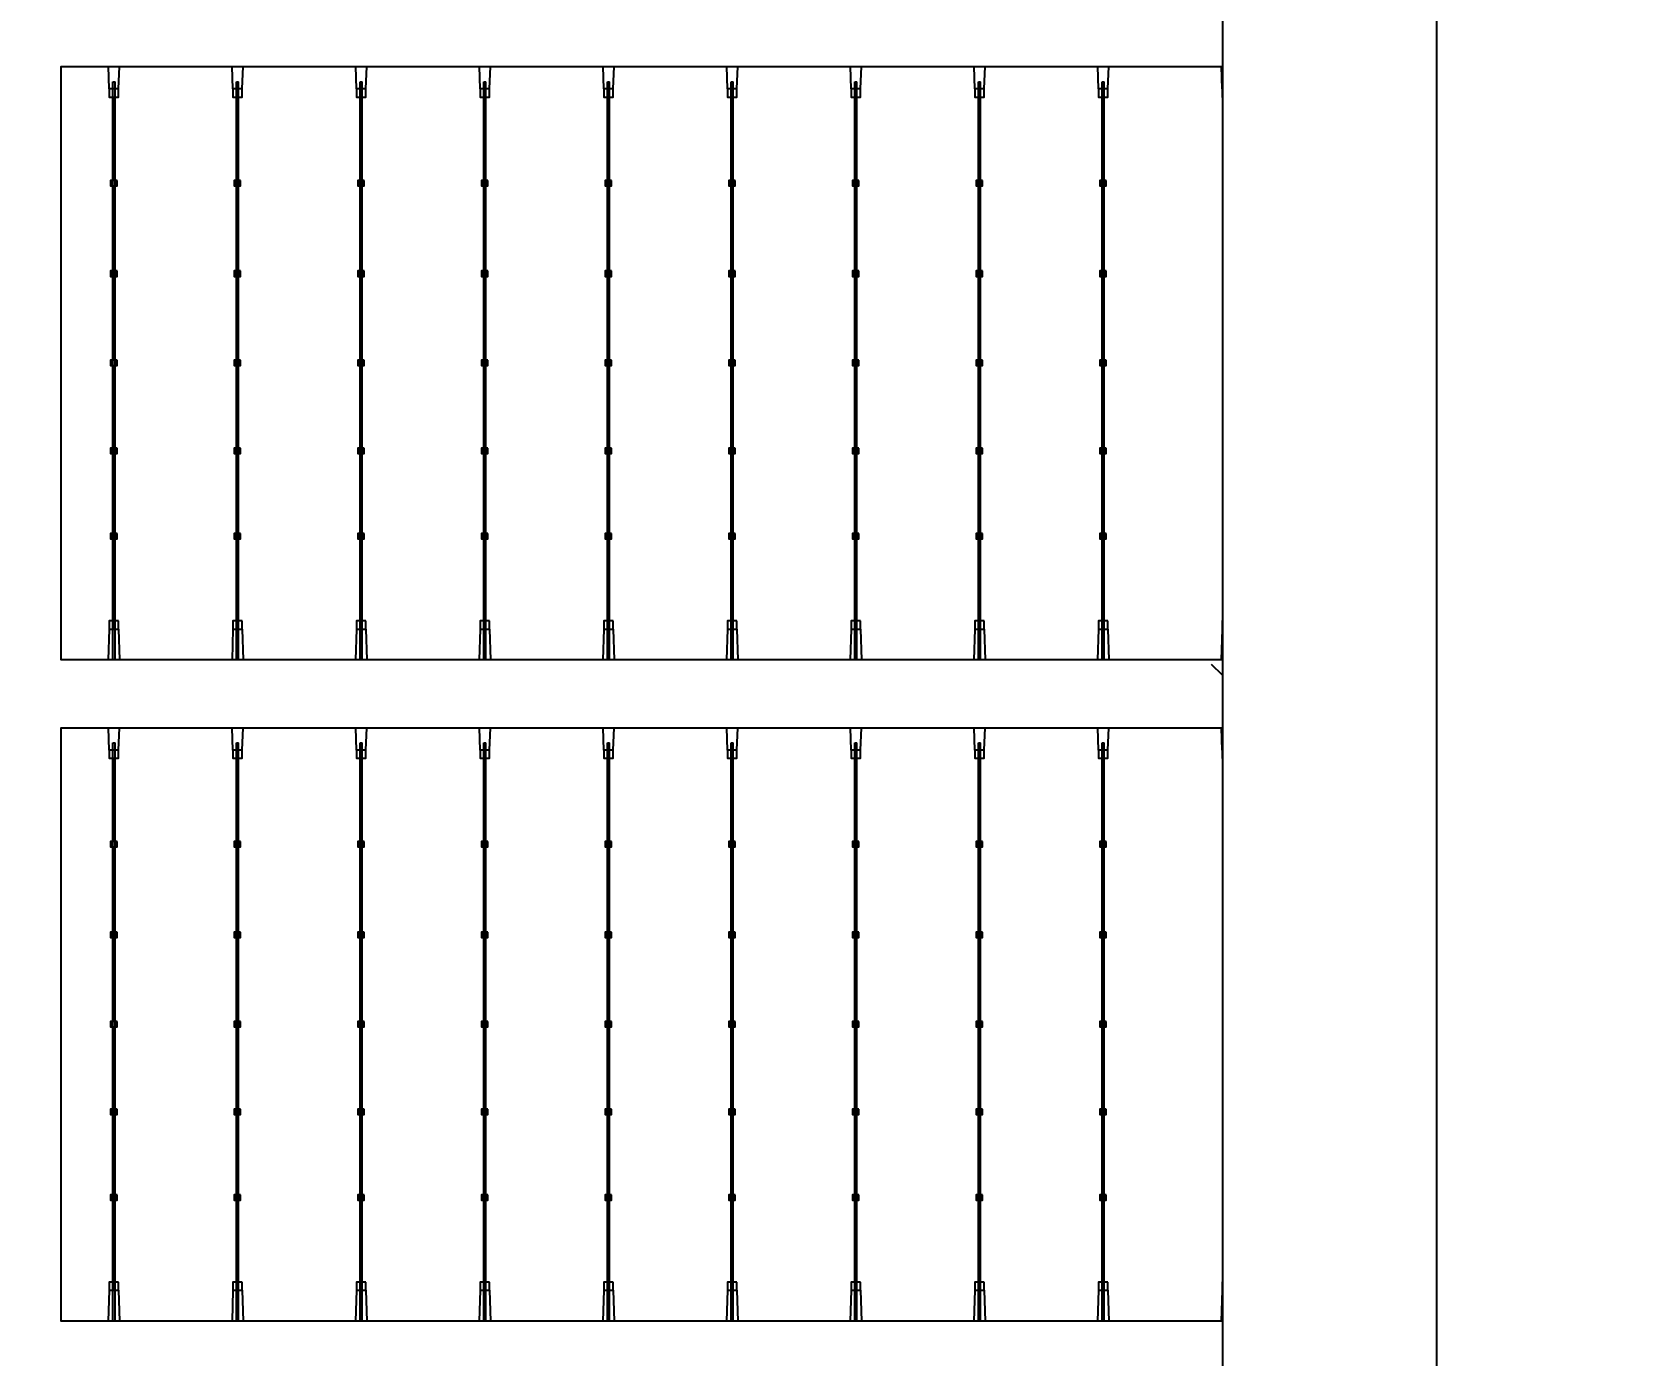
# Model space of a CAD drawing. Header units: millimetres. Extents: x 10297564 to 11610295, y -9287743 to -8409454.
# Drawn here: x 10436488 to 10439594, y -9087753 to -9085170 of the extents above; entities that cross this region are included whole.
import ezdxf

# ---------------------------------------------------------------- set-up
doc = ezdxf.new("R2010")
doc.units = ezdxf.units.MM
doc.header["$LTSCALE"] = 100
doc.layers.add('E1', color=1, linetype='Continuous')
doc.layers.add('Outline', color=5, linetype='Continuous', lineweight=25)
doc.styles.add('HL-S1', font='DotumChe.ttf')
doc.styles.add('MG', font='malgun.ttf')
doc.dimstyles.new('HL-100', dxfattribs={"dimscale": 100, "dimtxt": 3, "dimasz": 4, "dimexe": 2, "dimexo": 2, "dimgap": 1, "dimtad": 1, "dimdec": 0, "dimzin": 0, "dimlunit": 6, "dimtxsty": 'HL-S1', "dimblk": 'DOTSMALL', "dimcen": 4, "dimdle": 2, "dimclrd": 256, "dimclre": 256, "dimclrt": 4, "dimazin": 0, "dimtfac": 1, "dimtdec": 0, "dimtix": 1, "dimtmove": 2, "dimatfit": 3, "dimldrblk": 'DOTSMALL', "dimfxl": 1.5, "dimtolj": 1, "dimtzin": 0, "dimlwd": -1, "dimlwe": -1, "dimarcsym": 0})

# ---------------------------------------------------------------- blocks, each defined once
blk = doc.blocks.new('*D75')
at = {"layer": 'defpoints', "color": 0, "transparency": 16777216}
for p in [(10439230.2, -9073249.8), (10439230.2, -9073249.8), (10423426.7, -9107604.7)]:
    blk.add_point(p, dxfattribs=at)
at = {"layer": 'E1', "color": 1, "transparency": 16777216}
for p, q in [((10439593.6, -9073417), (10439593.6, -9073417)), ((10423593.8, -9107241.3), (10439063, -9073613.2)), ((10423790.1, -9107771.8), (10423790.1, -9107771.8))]:
    blk.add_line(p, q, dxfattribs=at)
for points in [[(10439002.4, -9073585.4), (10439123.6, -9073641.1), (10439230.2, -9073249.8)], [(10423533.3, -9107213.4), (10423654.4, -9107269.1), (10423426.7, -9107604.7)]]:
    blk.add_solid(points, dxfattribs=at)
at = {"layer": 'E1', "color": 7, "transparency": 16777216, "insert": (10430911.1, -9090235.3), "char_height": 500, "attachment_point": 5, "rotation": 65.2972, "style": 'MG'}
blk.add_mtext('\\A1;2711.1', dxfattribs=at)
blk = doc.blocks.new('_DotSmall')
at = {"color": 0, "linetype": 'ByBlock', "const_width": 0.5}
blk.add_lwpolyline([(-0.0625, 0, 1), (0.0625, 0, 1)], format="xyb", close=True, dxfattribs=at)

msp = doc.modelspace()

# ---------------------------------------------------------------- hatches: boundary and pattern name
at = {"true_color": 0x939598}
h = msp.add_hatch(color=252, dxfattribs=at)
h.dxf.hatch_style = 1
h.paths.add_polyline_path([(10436646.4, -9086396.1), (10436650.4, -9086396.1), (10436650.4, -9085267.8), (10436646.4, -9085267.8)])
h = msp.add_hatch(color=252, dxfattribs=at)
h.dxf.hatch_style = 1
h.paths.add_polyline_path([(10436887.7, -9086396.1), (10436891.7, -9086396.1), (10436891.7, -9085267.8), (10436887.7, -9085267.8)])
h = msp.add_hatch(color=252, dxfattribs=at)
h.dxf.hatch_style = 1
h.paths.add_polyline_path([(10437129, -9086396.1), (10437133, -9086396.1), (10437133, -9085267.8), (10437129, -9085267.8)])
h = msp.add_hatch(color=252, dxfattribs=at)
h.dxf.hatch_style = 1
h.paths.add_polyline_path([(10437370.3, -9086396.1), (10437374.3, -9086396.1), (10437374.3, -9085267.8), (10437370.3, -9085267.8)])
h = msp.add_hatch(color=252, dxfattribs=at)
h.dxf.hatch_style = 1
h.paths.add_polyline_path([(10437611.6, -9086396.1), (10437615.6, -9086396.1), (10437615.6, -9085267.8), (10437611.6, -9085267.8)])
h = msp.add_hatch(color=252, dxfattribs=at)
h.dxf.hatch_style = 1
h.paths.add_polyline_path([(10437852.9, -9086396.1), (10437856.9, -9086396.1), (10437856.9, -9085267.8), (10437852.9, -9085267.8)])
h = msp.add_hatch(color=252, dxfattribs=at)
h.dxf.hatch_style = 1
h.paths.add_polyline_path([(10438094.2, -9086396.1), (10438098.2, -9086396.1), (10438098.2, -9085267.8), (10438094.2, -9085267.8)])
h = msp.add_hatch(color=252, dxfattribs=at)
h.dxf.hatch_style = 1
h.paths.add_polyline_path([(10438335.5, -9086396.1), (10438339.5, -9086396.1), (10438339.5, -9085267.8), (10438335.5, -9085267.8)])
h = msp.add_hatch(color=252, dxfattribs=at)
h.dxf.hatch_style = 1
h.paths.add_polyline_path([(10438576.8, -9086396.1), (10438580.9, -9086396.1), (10438580.9, -9085267.8), (10438576.8, -9085267.8)])
h = msp.add_hatch(color=252, dxfattribs=at)
h.dxf.hatch_style = 1
h.paths.add_polyline_path([(10436646.4, -9087686.4), (10436650.4, -9087686.4), (10436650.4, -9086558), (10436646.4, -9086558)])
h = msp.add_hatch(color=252, dxfattribs=at)
h.dxf.hatch_style = 1
h.paths.add_polyline_path([(10436887.7, -9087686.4), (10436891.7, -9087686.4), (10436891.7, -9086558), (10436887.7, -9086558)])
h = msp.add_hatch(color=252, dxfattribs=at)
h.dxf.hatch_style = 1
h.paths.add_polyline_path([(10437129, -9087686.4), (10437133, -9087686.4), (10437133, -9086558), (10437129, -9086558)])
h = msp.add_hatch(color=252, dxfattribs=at)
h.dxf.hatch_style = 1
h.paths.add_polyline_path([(10437370.3, -9087686.4), (10437374.3, -9087686.4), (10437374.3, -9086558), (10437370.3, -9086558)])
h = msp.add_hatch(color=252, dxfattribs=at)
h.dxf.hatch_style = 1
h.paths.add_polyline_path([(10437611.6, -9087686.4), (10437615.6, -9087686.4), (10437615.6, -9086558), (10437611.6, -9086558)])
h = msp.add_hatch(color=252, dxfattribs=at)
h.dxf.hatch_style = 1
h.paths.add_polyline_path([(10437852.9, -9087686.4), (10437856.9, -9087686.4), (10437856.9, -9086558), (10437852.9, -9086558)])
h = msp.add_hatch(color=252, dxfattribs=at)
h.dxf.hatch_style = 1
h.paths.add_polyline_path([(10438094.2, -9087686.4), (10438098.2, -9087686.4), (10438098.2, -9086558), (10438094.2, -9086558)])
h = msp.add_hatch(color=252, dxfattribs=at)
h.dxf.hatch_style = 1
h.paths.add_polyline_path([(10438335.5, -9087686.4), (10438339.5, -9087686.4), (10438339.5, -9086558), (10438335.5, -9086558)])
h = msp.add_hatch(color=252, dxfattribs=at)
h.dxf.hatch_style = 1
h.paths.add_polyline_path([(10438576.8, -9087686.4), (10438580.9, -9087686.4), (10438580.9, -9086558), (10438576.8, -9086558)])

# ---------------------------------------------------------------- linework, layer by layer
for p, q in [((10439230.2, -9107604.7), (10439230.2, -9073235.9)), ((10438811.7, -9074108.7), (10438811.7, -9106731.9)), ((10436639.3, -9085281.7), (10436637.6, -9085238.4)), ((10436657.4, -9085281.7), (10436659.1, -9085238.4)), ((10436880.6, -9085281.7), (10436878.9, -9085238.4)), ((10436898.8, -9085281.7), (10436900.4, -9085238.4)), ((10437121.9, -9085281.7), (10437120.2, -9085238.4)), ((10437140.1, -9085281.7), (10437141.7, -9085238.4)), ((10437363.2, -9085281.7), (10437361.5, -9085238.4)), ((10437381.4, -9085281.7), (10437383.1, -9085238.4)), ((10437604.5, -9085281.7), (10437602.8, -9085238.4)), ((10437622.7, -9085281.7), (10437624.4, -9085238.4)), ((10437845.8, -9085281.7), (10437844.2, -9085238.4)), ((10437864, -9085281.7), (10437865.7, -9085238.4)), ((10438087.2, -9085281.7), (10438085.5, -9085238.4)), ((10438105.3, -9085281.7), (10438107, -9085238.4)), ((10438328.5, -9085281.7), (10438326.8, -9085238.4)), ((10438346.6, -9085281.7), (10438348.3, -9085238.4)), ((10438569.8, -9085281.7), (10438568.1, -9085238.4)), ((10438587.9, -9085281.7), (10438589.6, -9085238.4)), ((10438811.1, -9085281.7), (10438809.4, -9085238.4)), ((10436646.4, -9086396.1), (10436646.4, -9085267.8)), ((10436646.4, -9085267.8), (10436650.4, -9085267.8)), ((10436650.4, -9086396.1), (10436650.4, -9085267.8)), ((10436887.7, -9086396.1), (10436887.7, -9085267.8)), ((10436887.7, -9085267.8), (10436891.7, -9085267.8)), ((10436891.7, -9086396.1), (10436891.7, -9085267.8)), ((10437129, -9086396.1), (10437129, -9085267.8)), ((10437129, -9085267.8), (10437133, -9085267.8)), ((10437133, -9086396.1), (10437133, -9085267.8)), ((10437370.3, -9086396.1), (10437370.3, -9085267.8)), ((10437370.3, -9085267.8), (10437374.3, -9085267.8)), ((10437374.3, -9086396.1), (10437374.3, -9085267.8)), ((10437611.6, -9086396.1), (10437611.6, -9085267.8)), ((10437611.6, -9085267.8), (10437615.6, -9085267.8)), ((10437615.6, -9086396.1), (10437615.6, -9085267.8)), ((10437852.9, -9086396.1), (10437852.9, -9085267.8)), ((10437852.9, -9085267.8), (10437856.9, -9085267.8)), ((10437856.9, -9086396.1), (10437856.9, -9085267.8)), ((10438094.2, -9086396.1), (10438094.2, -9085267.8)), ((10438094.2, -9085267.8), (10438098.2, -9085267.8)), ((10438098.2, -9086396.1), (10438098.2, -9085267.8)), ((10438335.5, -9086396.1), (10438335.5, -9085267.8)), ((10438335.5, -9085267.8), (10438339.5, -9085267.8)), ((10438339.5, -9086396.1), (10438339.5, -9085267.8)), ((10438576.8, -9086396.1), (10438576.8, -9085267.8)), ((10438576.8, -9085267.8), (10438580.9, -9085267.8)), ((10438580.9, -9086396.1), (10438580.9, -9085267.8)), ((10436648, -9085460.2), (10436648, -9085297.7)), ((10436648.8, -9085460.2), (10436648.8, -9085297.7)), ((10436889.3, -9085460.2), (10436889.3, -9085297.7)), ((10436890.1, -9085460.2), (10436890.1, -9085297.7)), ((10437130.6, -9085460.2), (10437130.6, -9085297.7)), ((10437131.4, -9085460.2), (10437131.4, -9085297.7)), ((10437371.9, -9085460.2), (10437371.9, -9085297.7)), ((10437372.7, -9085460.2), (10437372.7, -9085297.7)), ((10437613.2, -9085460.2), (10437613.2, -9085297.7)), ((10437614, -9085460.2), (10437614, -9085297.7)), ((10437854.5, -9085460.2), (10437854.5, -9085297.7)), ((10437855.3, -9085460.2), (10437855.3, -9085297.7)), ((10438095.8, -9085460.2), (10438095.8, -9085297.7)), ((10438096.6, -9085460.2), (10438096.6, -9085297.7)), ((10438337.1, -9085460.2), (10438337.1, -9085297.7)), ((10438337.9, -9085460.2), (10438337.9, -9085297.7)), ((10438578.4, -9085460.2), (10438578.4, -9085297.7)), ((10438579.3, -9085460.2), (10438579.3, -9085297.7)), ((10436648, -9085811.2), (10436648, -9085470.7)), ((10436648.8, -9085811.2), (10436648.8, -9085470.7)), ((10436889.3, -9085811.2), (10436889.3, -9085470.7)), ((10436890.1, -9085811.2), (10436890.1, -9085470.7)), ((10437130.6, -9085811.2), (10437130.6, -9085470.7)), ((10437131.4, -9085811.2), (10437131.4, -9085470.7)), ((10437371.9, -9085811.2), (10437371.9, -9085470.7)), ((10437372.7, -9085811.2), (10437372.7, -9085470.7)), ((10437613.2, -9085811.2), (10437613.2, -9085470.7)), ((10437614, -9085811.2), (10437614, -9085470.7)), ((10437854.5, -9085811.2), (10437854.5, -9085470.7)), ((10437855.3, -9085811.2), (10437855.3, -9085470.7)), ((10438095.8, -9085811.2), (10438095.8, -9085470.7)), ((10438096.6, -9085811.2), (10438096.6, -9085470.7)), ((10438337.1, -9085811.2), (10438337.1, -9085470.7)), ((10438337.9, -9085811.2), (10438337.9, -9085470.7)), ((10438578.4, -9085811.2), (10438578.4, -9085470.7)), ((10438579.3, -9085811.2), (10438579.3, -9085470.7)), ((10436648, -9086335.2), (10436648, -9085821.6)), ((10436648.8, -9086335.2), (10436648.8, -9085821.6)), ((10436889.3, -9086335.2), (10436889.3, -9085821.6)), ((10436890.1, -9086335.2), (10436890.1, -9085821.6)), ((10437130.6, -9086335.2), (10437130.6, -9085821.6)), ((10437131.4, -9086335.2), (10437131.4, -9085821.6)), ((10437371.9, -9086335.2), (10437371.9, -9085821.6)), ((10437372.7, -9086335.2), (10437372.7, -9085821.6)), ((10437613.2, -9086335.2), (10437613.2, -9085821.6)), ((10437614, -9086335.2), (10437614, -9085821.6)), ((10437854.5, -9086335.2), (10437854.5, -9085821.6)), ((10437855.3, -9086335.2), (10437855.3, -9085821.6)), ((10438095.8, -9086335.2), (10438095.8, -9085821.6)), ((10438096.6, -9086335.2), (10438096.6, -9085821.6)), ((10438337.1, -9086335.2), (10438337.1, -9085821.6)), ((10438337.9, -9086335.2), (10438337.9, -9085821.6)), ((10438578.4, -9085982.5), (10438578.4, -9085821.6)), ((10438579.3, -9085982.5), (10438579.3, -9085821.6)), ((10438578.4, -9086335.2), (10438578.4, -9085992.9)), ((10438579.3, -9086335.2), (10438579.3, -9085992.9)), ((10436639.3, -9086335.9), (10436637.3, -9086396.1)), ((10436657.4, -9086335.9), (10436659.4, -9086396.1)), ((10436880.6, -9086335.9), (10436878.7, -9086396.1)), ((10436898.8, -9086335.9), (10436900.7, -9086396.1)), ((10437121.9, -9086335.9), (10437120, -9086396.1)), ((10437140.1, -9086335.9), (10437142, -9086396.1)), ((10437363.2, -9086335.9), (10437361.3, -9086396.1)), ((10437381.4, -9086335.9), (10437383.3, -9086396.1)), ((10437604.5, -9086335.9), (10437602.6, -9086396.1)), ((10437622.7, -9086335.9), (10437624.6, -9086396.1)), ((10437845.8, -9086335.9), (10437843.9, -9086396.1)), ((10437864, -9086335.9), (10437865.9, -9086396.1)), ((10438087.2, -9086335.9), (10438085.2, -9086396.1)), ((10438105.3, -9086335.9), (10438107.2, -9086396.1)), ((10438328.5, -9086335.9), (10438326.5, -9086396.1)), ((10438346.6, -9086335.9), (10438348.6, -9086396.1)), ((10438569.8, -9086335.9), (10438567.8, -9086396.1)), ((10438587.9, -9086335.9), (10438589.9, -9086396.1)), ((10438811.1, -9086335.9), (10438809.1, -9086396.1)), ((10436639.3, -9086571.9), (10436637.6, -9086528.7)), ((10436657.4, -9086571.9), (10436659.1, -9086528.7)), ((10436880.6, -9086571.9), (10436878.9, -9086528.7)), ((10436898.8, -9086571.9), (10436900.4, -9086528.7)), ((10437121.9, -9086571.9), (10437120.2, -9086528.7)), ((10437140.1, -9086571.9), (10437141.7, -9086528.7)), ((10437363.2, -9086571.9), (10437361.5, -9086528.7)), ((10437381.4, -9086571.9), (10437383.1, -9086528.7)), ((10437604.5, -9086571.9), (10437602.8, -9086528.7)), ((10437622.7, -9086571.9), (10437624.4, -9086528.7)), ((10437845.8, -9086571.9), (10437844.2, -9086528.7)), ((10437864, -9086571.9), (10437865.7, -9086528.7)), ((10438087.2, -9086571.9), (10438085.5, -9086528.7)), ((10438105.3, -9086571.9), (10438107, -9086528.7)), ((10438328.5, -9086571.9), (10438326.8, -9086528.7)), ((10438346.6, -9086571.9), (10438348.3, -9086528.7)), ((10438569.8, -9086571.9), (10438568.1, -9086528.7)), ((10438587.9, -9086571.9), (10438589.6, -9086528.7)), ((10438811.1, -9086571.9), (10438809.4, -9086528.7)), ((10436646.4, -9087686.4), (10436646.4, -9086558)), ((10436646.4, -9086558), (10436650.4, -9086558)), ((10436650.4, -9087686.4), (10436650.4, -9086558)), ((10436887.7, -9087686.4), (10436887.7, -9086558)), ((10436887.7, -9086558), (10436891.7, -9086558)), ((10436891.7, -9087686.4), (10436891.7, -9086558)), ((10437129, -9087686.4), (10437129, -9086558)), ((10437129, -9086558), (10437133, -9086558)), ((10437133, -9087686.4), (10437133, -9086558)), ((10437370.3, -9087686.4), (10437370.3, -9086558)), ((10437370.3, -9086558), (10437374.3, -9086558)), ((10437374.3, -9087686.4), (10437374.3, -9086558)), ((10437611.6, -9087686.4), (10437611.6, -9086558)), ((10437611.6, -9086558), (10437615.6, -9086558)), ((10437615.6, -9087686.4), (10437615.6, -9086558)), ((10437852.9, -9087686.4), (10437852.9, -9086558)), ((10437852.9, -9086558), (10437856.9, -9086558)), ((10437856.9, -9087686.4), (10437856.9, -9086558)), ((10438094.2, -9087686.4), (10438094.2, -9086558)), ((10438094.2, -9086558), (10438098.2, -9086558)), ((10438098.2, -9087686.4), (10438098.2, -9086558)), ((10438335.5, -9087686.4), (10438335.5, -9086558)), ((10438335.5, -9086558), (10438339.5, -9086558)), ((10438339.5, -9087686.4), (10438339.5, -9086558)), ((10438576.8, -9087686.4), (10438576.8, -9086558)), ((10438576.8, -9086558), (10438580.9, -9086558)), ((10438580.9, -9087686.4), (10438580.9, -9086558)), ((10436648, -9086750.5), (10436648, -9086588)), ((10436648.8, -9086750.5), (10436648.8, -9086588)), ((10436889.3, -9086750.5), (10436889.3, -9086588)), ((10436890.1, -9086750.5), (10436890.1, -9086588)), ((10437130.6, -9086750.5), (10437130.6, -9086588)), ((10437131.4, -9086750.5), (10437131.4, -9086588)), ((10437371.9, -9086750.5), (10437371.9, -9086588)), ((10437372.7, -9086750.5), (10437372.7, -9086588)), ((10437613.2, -9086750.5), (10437613.2, -9086588)), ((10437614, -9086750.5), (10437614, -9086588)), ((10437854.5, -9086750.5), (10437854.5, -9086588)), ((10437855.3, -9086750.5), (10437855.3, -9086588)), ((10438095.8, -9086750.5), (10438095.8, -9086588)), ((10438096.6, -9086750.5), (10438096.6, -9086588)), ((10438337.1, -9086750.5), (10438337.1, -9086588)), ((10438337.9, -9086750.5), (10438337.9, -9086588)), ((10438578.4, -9086750.5), (10438578.4, -9086588)), ((10438579.3, -9086750.5), (10438579.3, -9086588)), ((10436648, -9087101.4), (10436648, -9086760.9)), ((10436648.8, -9087101.4), (10436648.8, -9086760.9)), ((10436889.3, -9087101.4), (10436889.3, -9086760.9)), ((10436890.1, -9087101.4), (10436890.1, -9086760.9)), ((10437130.6, -9087101.4), (10437130.6, -9086760.9)), ((10437131.4, -9087101.4), (10437131.4, -9086760.9)), ((10437371.9, -9087101.4), (10437371.9, -9086760.9)), ((10437372.7, -9087101.4), (10437372.7, -9086760.9)), ((10437613.2, -9087101.4), (10437613.2, -9086760.9)), ((10437614, -9087101.4), (10437614, -9086760.9)), ((10437854.5, -9087101.4), (10437854.5, -9086760.9)), ((10437855.3, -9087101.4), (10437855.3, -9086760.9)), ((10438095.8, -9087101.4), (10438095.8, -9086760.9)), ((10438096.6, -9087101.4), (10438096.6, -9086760.9)), ((10438337.1, -9087101.4), (10438337.1, -9086760.9)), ((10438337.9, -9087101.4), (10438337.9, -9086760.9)), ((10438578.4, -9087101.4), (10438578.4, -9086760.9)), ((10438579.3, -9087101.4), (10438579.3, -9086760.9)), ((10436648, -9087625.4), (10436648, -9087111.9)), ((10436648.8, -9087625.4), (10436648.8, -9087111.9)), ((10436889.3, -9087625.4), (10436889.3, -9087111.9)), ((10436890.1, -9087625.4), (10436890.1, -9087111.9)), ((10437130.6, -9087625.4), (10437130.6, -9087111.9)), ((10437131.4, -9087625.4), (10437131.4, -9087111.9)), ((10437371.9, -9087625.4), (10437371.9, -9087111.9)), ((10437372.7, -9087625.4), (10437372.7, -9087111.9)), ((10437613.2, -9087625.4), (10437613.2, -9087111.9)), ((10437614, -9087625.4), (10437614, -9087111.9)), ((10437854.5, -9087625.4), (10437854.5, -9087111.9)), ((10437855.3, -9087625.4), (10437855.3, -9087111.9)), ((10438095.8, -9087625.4), (10438095.8, -9087111.9)), ((10438096.6, -9087625.4), (10438096.6, -9087111.9)), ((10438337.1, -9087625.4), (10438337.1, -9087111.9)), ((10438337.9, -9087625.4), (10438337.9, -9087111.9)), ((10438578.4, -9087272.7), (10438578.4, -9087111.9)), ((10438579.3, -9087272.7), (10438579.3, -9087111.9)), ((10438578.4, -9087625.4), (10438578.4, -9087283.2)), ((10438579.3, -9087625.4), (10438579.3, -9087283.2)), ((10436639.3, -9087626.1), (10436637.3, -9087686.4)), ((10436657.4, -9087626.1), (10436659.4, -9087686.4)), ((10436880.6, -9087626.1), (10436878.7, -9087686.4)), ((10436898.8, -9087626.1), (10436900.7, -9087686.4)), ((10437121.9, -9087626.1), (10437120, -9087686.4)), ((10437140.1, -9087626.1), (10437142, -9087686.4)), ((10437363.2, -9087626.1), (10437361.3, -9087686.4)), ((10437381.4, -9087626.1), (10437383.3, -9087686.4)), ((10437604.5, -9087626.1), (10437602.6, -9087686.4)), ((10437622.7, -9087626.1), (10437624.6, -9087686.4)), ((10437845.8, -9087626.1), (10437843.9, -9087686.4)), ((10437864, -9087626.1), (10437865.9, -9087686.4)), ((10438087.2, -9087626.1), (10438085.2, -9087686.4)), ((10438105.3, -9087626.1), (10438107.2, -9087686.4)), ((10438328.5, -9087626.1), (10438326.5, -9087686.4)), ((10438346.6, -9087626.1), (10438348.6, -9087686.4)), ((10438569.8, -9087626.1), (10438567.8, -9087686.4)), ((10438587.9, -9087626.1), (10438589.9, -9087686.4)), ((10438811.1, -9087626.1), (10438809.1, -9087686.4))]:
    msp.add_line(p, q)
at = {"color": 5}
msp.add_line((10438811.7, -9086425.6), (10438790.3, -9086405.2), dxfattribs=at)
at = {"color": 4}
for points in [[(10436657.4, -9085281.7), (10436639.3, -9085281.7), (10436639.3, -9085297.7), (10436657.4, -9085297.7)], [(10436898.8, -9085281.7), (10436880.6, -9085281.7), (10436880.6, -9085297.7), (10436898.8, -9085297.7)], [(10437140.1, -9085281.7), (10437121.9, -9085281.7), (10437121.9, -9085297.7), (10437140.1, -9085297.7)], [(10437381.4, -9085281.7), (10437363.2, -9085281.7), (10437363.2, -9085297.7), (10437381.4, -9085297.7)], [(10437622.7, -9085281.7), (10437604.5, -9085281.7), (10437604.5, -9085297.7), (10437622.7, -9085297.7)], [(10437864, -9085281.7), (10437845.8, -9085281.7), (10437845.8, -9085297.7), (10437864, -9085297.7)], [(10438105.3, -9085281.7), (10438087.2, -9085281.7), (10438087.2, -9085297.7), (10438105.3, -9085297.7)], [(10438346.6, -9085281.7), (10438328.5, -9085281.7), (10438328.5, -9085297.7), (10438346.6, -9085297.7)], [(10438587.9, -9085281.7), (10438569.8, -9085281.7), (10438569.8, -9085297.7), (10438587.9, -9085297.7)], [(10436654.3, -9085460.2), (10436641.8, -9085460.2), (10436641.8, -9085470.7), (10436654.3, -9085470.7)], [(10436895.6, -9085460.2), (10436883.1, -9085460.2), (10436883.1, -9085470.7), (10436895.6, -9085470.7)], [(10437136.9, -9085460.2), (10437124.4, -9085460.2), (10437124.4, -9085470.7), (10437136.9, -9085470.7)], [(10437378.2, -9085460.2), (10437365.7, -9085460.2), (10437365.7, -9085470.7), (10437378.2, -9085470.7)], [(10437619.5, -9085460.2), (10437607, -9085460.2), (10437607, -9085470.7), (10437619.5, -9085470.7)], [(10437860.8, -9085460.2), (10437848.3, -9085460.2), (10437848.3, -9085470.7), (10437860.8, -9085470.7)], [(10438102.1, -9085460.2), (10438089.6, -9085460.2), (10438089.6, -9085470.7), (10438102.1, -9085470.7)], [(10438343.5, -9085460.2), (10438330.9, -9085460.2), (10438330.9, -9085470.7), (10438343.5, -9085470.7)], [(10438584.8, -9085460.2), (10438572.2, -9085460.2), (10438572.2, -9085470.7), (10438584.8, -9085470.7)], [(10436654.3, -9085637.1), (10436641.8, -9085637.1), (10436641.8, -9085647.6), (10436654.3, -9085647.6)], [(10436895.6, -9085637.1), (10436883.1, -9085637.1), (10436883.1, -9085647.6), (10436895.6, -9085647.6)], [(10437136.9, -9085637.1), (10437124.4, -9085637.1), (10437124.4, -9085647.6), (10437136.9, -9085647.6)], [(10437378.2, -9085637.1), (10437365.7, -9085637.1), (10437365.7, -9085647.6), (10437378.2, -9085647.6)], [(10437619.5, -9085637.1), (10437607, -9085637.1), (10437607, -9085647.6), (10437619.5, -9085647.6)], [(10437860.8, -9085637.1), (10437848.3, -9085637.1), (10437848.3, -9085647.6), (10437860.8, -9085647.6)], [(10438102.1, -9085637.1), (10438089.6, -9085637.1), (10438089.6, -9085647.6), (10438102.1, -9085647.6)], [(10438343.5, -9085637.1), (10438330.9, -9085637.1), (10438330.9, -9085647.6), (10438343.5, -9085647.6)], [(10438584.8, -9085637.1), (10438572.2, -9085637.1), (10438572.2, -9085647.6), (10438584.8, -9085647.6)], [(10436654.3, -9085811.2), (10436641.8, -9085811.2), (10436641.8, -9085821.6), (10436654.3, -9085821.6)], [(10436895.6, -9085811.2), (10436883.1, -9085811.2), (10436883.1, -9085821.6), (10436895.6, -9085821.6)], [(10437136.9, -9085811.2), (10437124.4, -9085811.2), (10437124.4, -9085821.6), (10437136.9, -9085821.6)], [(10437378.2, -9085811.2), (10437365.7, -9085811.2), (10437365.7, -9085821.6), (10437378.2, -9085821.6)], [(10437619.5, -9085811.2), (10437607, -9085811.2), (10437607, -9085821.6), (10437619.5, -9085821.6)], [(10437860.8, -9085811.2), (10437848.3, -9085811.2), (10437848.3, -9085821.6), (10437860.8, -9085821.6)], [(10438102.1, -9085811.2), (10438089.6, -9085811.2), (10438089.6, -9085821.6), (10438102.1, -9085821.6)], [(10438343.5, -9085811.2), (10438330.9, -9085811.2), (10438330.9, -9085821.6), (10438343.5, -9085821.6)], [(10438584.8, -9085811.2), (10438572.2, -9085811.2), (10438572.2, -9085821.6), (10438584.8, -9085821.6)], [(10436654.3, -9085982.5), (10436641.8, -9085982.5), (10436641.8, -9085992.9), (10436654.3, -9085992.9)], [(10436895.6, -9085982.5), (10436883.1, -9085982.5), (10436883.1, -9085992.9), (10436895.6, -9085992.9)], [(10437136.9, -9085982.5), (10437124.4, -9085982.5), (10437124.4, -9085992.9), (10437136.9, -9085992.9)], [(10437378.2, -9085982.5), (10437365.7, -9085982.5), (10437365.7, -9085992.9), (10437378.2, -9085992.9)], [(10437619.5, -9085982.5), (10437607, -9085982.5), (10437607, -9085992.9), (10437619.5, -9085992.9)], [(10437860.8, -9085982.5), (10437848.3, -9085982.5), (10437848.3, -9085992.9), (10437860.8, -9085992.9)], [(10438102.1, -9085982.5), (10438089.6, -9085982.5), (10438089.6, -9085992.9), (10438102.1, -9085992.9)], [(10438343.5, -9085982.5), (10438330.9, -9085982.5), (10438330.9, -9085992.9), (10438343.5, -9085992.9)], [(10438584.8, -9085982.5), (10438572.2, -9085982.5), (10438572.2, -9085992.9), (10438584.8, -9085992.9)], [(10436654.3, -9086149.6), (10436641.8, -9086149.6), (10436641.8, -9086160), (10436654.3, -9086160)], [(10436895.6, -9086149.6), (10436883.1, -9086149.6), (10436883.1, -9086160), (10436895.6, -9086160)], [(10437136.9, -9086149.6), (10437124.4, -9086149.6), (10437124.4, -9086160), (10437136.9, -9086160)], [(10437378.2, -9086149.6), (10437365.7, -9086149.6), (10437365.7, -9086160), (10437378.2, -9086160)], [(10437619.5, -9086149.6), (10437607, -9086149.6), (10437607, -9086160), (10437619.5, -9086160)], [(10437860.8, -9086149.6), (10437848.3, -9086149.6), (10437848.3, -9086160), (10437860.8, -9086160)], [(10438102.1, -9086149.6), (10438089.6, -9086149.6), (10438089.6, -9086160), (10438102.1, -9086160)], [(10438343.5, -9086149.6), (10438330.9, -9086149.6), (10438330.9, -9086160), (10438343.5, -9086160)], [(10438584.8, -9086149.6), (10438572.2, -9086149.6), (10438572.2, -9086160), (10438584.8, -9086160)], [(10436657.4, -9086319.9), (10436639.3, -9086319.9), (10436639.3, -9086335.9), (10436657.4, -9086335.9)], [(10436898.8, -9086319.9), (10436880.6, -9086319.9), (10436880.6, -9086335.9), (10436898.8, -9086335.9)], [(10437140.1, -9086319.9), (10437121.9, -9086319.9), (10437121.9, -9086335.9), (10437140.1, -9086335.9)], [(10437381.4, -9086319.9), (10437363.2, -9086319.9), (10437363.2, -9086335.9), (10437381.4, -9086335.9)], [(10437622.7, -9086319.9), (10437604.5, -9086319.9), (10437604.5, -9086335.9), (10437622.7, -9086335.9)], [(10437864, -9086319.9), (10437845.8, -9086319.9), (10437845.8, -9086335.9), (10437864, -9086335.9)], [(10438105.3, -9086319.9), (10438087.2, -9086319.9), (10438087.2, -9086335.9), (10438105.3, -9086335.9)], [(10438346.6, -9086319.9), (10438328.5, -9086319.9), (10438328.5, -9086335.9), (10438346.6, -9086335.9)], [(10438587.9, -9086319.9), (10438569.8, -9086319.9), (10438569.8, -9086335.9), (10438587.9, -9086335.9)], [(10436657.4, -9086571.9), (10436639.3, -9086571.9), (10436639.3, -9086588), (10436657.4, -9086588)], [(10436898.8, -9086571.9), (10436880.6, -9086571.9), (10436880.6, -9086588), (10436898.8, -9086588)], [(10437140.1, -9086571.9), (10437121.9, -9086571.9), (10437121.9, -9086588), (10437140.1, -9086588)], [(10437381.4, -9086571.9), (10437363.2, -9086571.9), (10437363.2, -9086588), (10437381.4, -9086588)], [(10437622.7, -9086571.9), (10437604.5, -9086571.9), (10437604.5, -9086588), (10437622.7, -9086588)], [(10437864, -9086571.9), (10437845.8, -9086571.9), (10437845.8, -9086588), (10437864, -9086588)], [(10438105.3, -9086571.9), (10438087.2, -9086571.9), (10438087.2, -9086588), (10438105.3, -9086588)], [(10438346.6, -9086571.9), (10438328.5, -9086571.9), (10438328.5, -9086588), (10438346.6, -9086588)], [(10438587.9, -9086571.9), (10438569.8, -9086571.9), (10438569.8, -9086588), (10438587.9, -9086588)], [(10436654.3, -9086750.5), (10436641.8, -9086750.5), (10436641.8, -9086760.9), (10436654.3, -9086760.9)], [(10436895.6, -9086750.5), (10436883.1, -9086750.5), (10436883.1, -9086760.9), (10436895.6, -9086760.9)], [(10437136.9, -9086750.5), (10437124.4, -9086750.5), (10437124.4, -9086760.9), (10437136.9, -9086760.9)], [(10437378.2, -9086750.5), (10437365.7, -9086750.5), (10437365.7, -9086760.9), (10437378.2, -9086760.9)], [(10437619.5, -9086750.5), (10437607, -9086750.5), (10437607, -9086760.9), (10437619.5, -9086760.9)], [(10437860.8, -9086750.5), (10437848.3, -9086750.5), (10437848.3, -9086760.9), (10437860.8, -9086760.9)], [(10438102.1, -9086750.5), (10438089.6, -9086750.5), (10438089.6, -9086760.9), (10438102.1, -9086760.9)], [(10438343.5, -9086750.5), (10438330.9, -9086750.5), (10438330.9, -9086760.9), (10438343.5, -9086760.9)], [(10438584.8, -9086750.5), (10438572.2, -9086750.5), (10438572.2, -9086760.9), (10438584.8, -9086760.9)], [(10436654.3, -9086927.3), (10436641.8, -9086927.3), (10436641.8, -9086937.8), (10436654.3, -9086937.8)], [(10436895.6, -9086927.3), (10436883.1, -9086927.3), (10436883.1, -9086937.8), (10436895.6, -9086937.8)], [(10437136.9, -9086927.3), (10437124.4, -9086927.3), (10437124.4, -9086937.8), (10437136.9, -9086937.8)], [(10437378.2, -9086927.3), (10437365.7, -9086927.3), (10437365.7, -9086937.8), (10437378.2, -9086937.8)], [(10437619.5, -9086927.3), (10437607, -9086927.3), (10437607, -9086937.8), (10437619.5, -9086937.8)], [(10437860.8, -9086927.3), (10437848.3, -9086927.3), (10437848.3, -9086937.8), (10437860.8, -9086937.8)], [(10438102.1, -9086927.3), (10438089.6, -9086927.3), (10438089.6, -9086937.8), (10438102.1, -9086937.8)], [(10438343.5, -9086927.3), (10438330.9, -9086927.3), (10438330.9, -9086937.8), (10438343.5, -9086937.8)], [(10438584.8, -9086927.3), (10438572.2, -9086927.3), (10438572.2, -9086937.8), (10438584.8, -9086937.8)], [(10436654.3, -9087101.4), (10436641.8, -9087101.4), (10436641.8, -9087111.9), (10436654.3, -9087111.9)], [(10436895.6, -9087101.4), (10436883.1, -9087101.4), (10436883.1, -9087111.9), (10436895.6, -9087111.9)], [(10437136.9, -9087101.4), (10437124.4, -9087101.4), (10437124.4, -9087111.9), (10437136.9, -9087111.9)], [(10437378.2, -9087101.4), (10437365.7, -9087101.4), (10437365.7, -9087111.9), (10437378.2, -9087111.9)], [(10437619.5, -9087101.4), (10437607, -9087101.4), (10437607, -9087111.9), (10437619.5, -9087111.9)], [(10437860.8, -9087101.4), (10437848.3, -9087101.4), (10437848.3, -9087111.9), (10437860.8, -9087111.9)], [(10438102.1, -9087101.4), (10438089.6, -9087101.4), (10438089.6, -9087111.9), (10438102.1, -9087111.9)], [(10438343.5, -9087101.4), (10438330.9, -9087101.4), (10438330.9, -9087111.9), (10438343.5, -9087111.9)], [(10438584.8, -9087101.4), (10438572.2, -9087101.4), (10438572.2, -9087111.9), (10438584.8, -9087111.9)], [(10436654.3, -9087272.7), (10436641.8, -9087272.7), (10436641.8, -9087283.2), (10436654.3, -9087283.2)], [(10436895.6, -9087272.7), (10436883.1, -9087272.7), (10436883.1, -9087283.2), (10436895.6, -9087283.2)], [(10437136.9, -9087272.7), (10437124.4, -9087272.7), (10437124.4, -9087283.2), (10437136.9, -9087283.2)], [(10437378.2, -9087272.7), (10437365.7, -9087272.7), (10437365.7, -9087283.2), (10437378.2, -9087283.2)], [(10437619.5, -9087272.7), (10437607, -9087272.7), (10437607, -9087283.2), (10437619.5, -9087283.2)], [(10437860.8, -9087272.7), (10437848.3, -9087272.7), (10437848.3, -9087283.2), (10437860.8, -9087283.2)], [(10438102.1, -9087272.7), (10438089.6, -9087272.7), (10438089.6, -9087283.2), (10438102.1, -9087283.2)], [(10438343.5, -9087272.7), (10438330.9, -9087272.7), (10438330.9, -9087283.2), (10438343.5, -9087283.2)], [(10438584.8, -9087272.7), (10438572.2, -9087272.7), (10438572.2, -9087283.2), (10438584.8, -9087283.2)], [(10436654.3, -9087439.8), (10436641.8, -9087439.8), (10436641.8, -9087450.3), (10436654.3, -9087450.3)], [(10436895.6, -9087439.8), (10436883.1, -9087439.8), (10436883.1, -9087450.3), (10436895.6, -9087450.3)], [(10437136.9, -9087439.8), (10437124.4, -9087439.8), (10437124.4, -9087450.3), (10437136.9, -9087450.3)], [(10437378.2, -9087439.8), (10437365.7, -9087439.8), (10437365.7, -9087450.3), (10437378.2, -9087450.3)], [(10437619.5, -9087439.8), (10437607, -9087439.8), (10437607, -9087450.3), (10437619.5, -9087450.3)], [(10437860.8, -9087439.8), (10437848.3, -9087439.8), (10437848.3, -9087450.3), (10437860.8, -9087450.3)], [(10438102.1, -9087439.8), (10438089.6, -9087439.8), (10438089.6, -9087450.3), (10438102.1, -9087450.3)], [(10438343.5, -9087439.8), (10438330.9, -9087439.8), (10438330.9, -9087450.3), (10438343.5, -9087450.3)], [(10438584.8, -9087439.8), (10438572.2, -9087439.8), (10438572.2, -9087450.3), (10438584.8, -9087450.3)], [(10436657.4, -9087610.1), (10436639.3, -9087610.1), (10436639.3, -9087626.1), (10436657.4, -9087626.1)], [(10436898.8, -9087610.1), (10436880.6, -9087610.1), (10436880.6, -9087626.1), (10436898.8, -9087626.1)], [(10437140.1, -9087610.1), (10437121.9, -9087610.1), (10437121.9, -9087626.1), (10437140.1, -9087626.1)], [(10437381.4, -9087610.1), (10437363.2, -9087610.1), (10437363.2, -9087626.1), (10437381.4, -9087626.1)], [(10437622.7, -9087610.1), (10437604.5, -9087610.1), (10437604.5, -9087626.1), (10437622.7, -9087626.1)], [(10437864, -9087610.1), (10437845.8, -9087610.1), (10437845.8, -9087626.1), (10437864, -9087626.1)], [(10438105.3, -9087610.1), (10438087.2, -9087610.1), (10438087.2, -9087626.1), (10438105.3, -9087626.1)], [(10438346.6, -9087610.1), (10438328.5, -9087610.1), (10438328.5, -9087626.1), (10438346.6, -9087626.1)], [(10438587.9, -9087610.1), (10438569.8, -9087610.1), (10438569.8, -9087626.1), (10438587.9, -9087626.1)]]:
    msp.add_lwpolyline(points, close=True, dxfattribs=at)
for points in [[(10438811.7, -9085281.7), (10438811.1, -9085281.7), (10438811.1, -9085297.7), (10438811.7, -9085297.7)], [(10438811.7, -9086319.9), (10438811.1, -9086319.9), (10438811.1, -9086335.9), (10438811.7, -9086335.9)], [(10438811.7, -9086571.9), (10438811.1, -9086571.9), (10438811.1, -9086588), (10438811.7, -9086588)], [(10438811.7, -9087610.1), (10438811.1, -9087610.1), (10438811.1, -9087626.1), (10438811.7, -9087626.1)]]:
    msp.add_lwpolyline(points, dxfattribs=at)
at = {"layer": 'Outline'}
for points in [[(10438811.7, -9086396.1), (10436545, -9086396.1), (10436545, -9085238.4), (10438811.7, -9085238.4)], [(10438811.7, -9087686.4), (10436545, -9087686.4), (10436545, -9086528.7), (10438811.7, -9086528.7)]]:
    msp.add_lwpolyline(points, dxfattribs=at)

# ---------------------------------------------------------------- dimensions: what is measured, and where the dimension line sits
at = {"layer": 'E1'}
dim = msp.add_aligned_dim(p1=(10423426.7, -9107604.7), p2=(10439230.2, -9073249.8), distance=0, text='2711.1', dimstyle='HL-100', override={"dimscale": 200, "dimtxt": 2.5, "dimasz": 2, "dimtxsty": 'MG', "dimsah": 1, "dimclrd": 1, "dimclre": 1, "dimclrt": 7}, dxfattribs=at)
dim.commit()
dim.dimension.update_dxf_attribs({"geometry": '*D75', "text_midpoint": (10430911.1, -9090235.3)})

doc.saveas('drawing.dxf')
